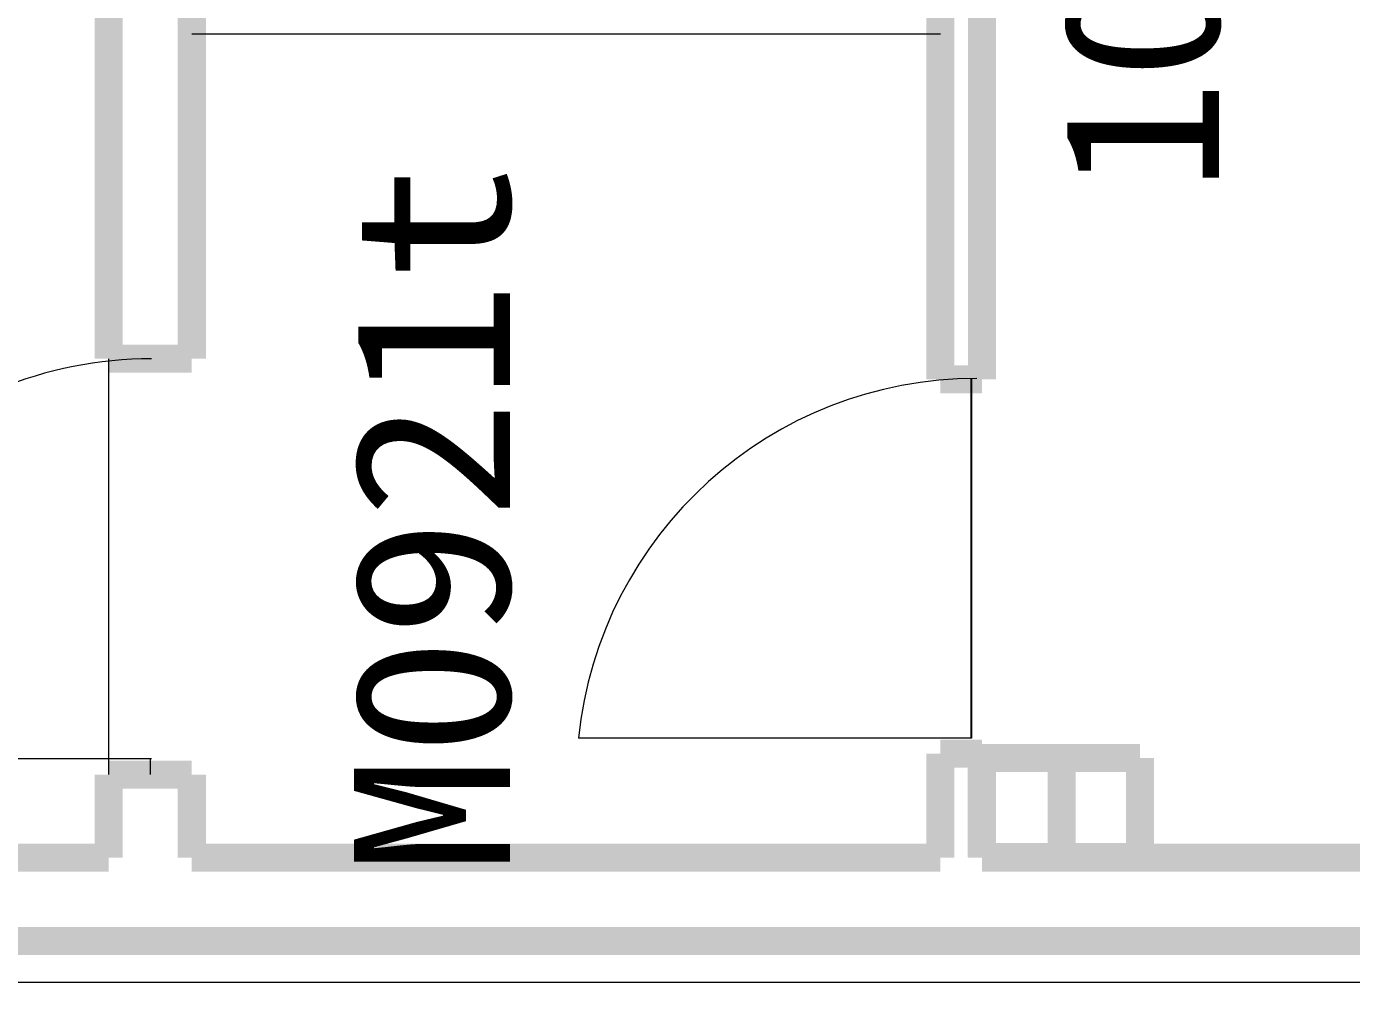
# Model space of a CAD drawing. Extents: x -307567 to 704339, y -10277 to 165507.
# Drawn here: x -214265 to -211079, y 29581 to 31879 of the extents above; entities that cross this region are included whole.
import ezdxf
from ezdxf.enums import TextEntityAlignment as Align

# ---------------------------------------------------------------- set-up
doc = ezdxf.new("R2010")
doc.units = 0
doc.header["$MEASUREMENT"] = 0
doc.layers.add('中文', color=4, linetype='CONTINUOUS')
doc.layers.add('我的', color=255, linetype='CONTINUOUS', lineweight=0)
doc.styles.get("Standard").update_dxf_attribs({"font": 'txt', "height": 3})

msp = doc.modelspace()

# ---------------------------------------------------------------- linework, layer by layer
at = {"layer": '中文', "color": 0}
msp.add_line((-211992.7126, 30168.0143), (-211992.7126, 31031.06846), dxfattribs=at)
at = {"layer": '我的', "color": 0}
for p, q in [((-213867.3599, 31862.05643), (-212067.36432, 31862.05185)), ((-214067.35585, 31080.50898), (-214067.35585, 30080.51436)), ((-211992.7126, 30168.0143), (-212937.48632, 30168.0143)), ((-213964.17186, 30118.01417), (-214926.66552, 30118.01417)), ((-213967.35788, 30118.01417), (-213967.35788, 30080.51436)), ((-189822.88479, 29580.51648), (-241491.62516, 29580.51648)), ((-203463.16693, 29580.51648), (-214245.83244, 29580.51648))]:
    msp.add_line(p, q, dxfattribs=at)
at = {"layer": '我的', "color": 0, "const_width": 67.49966}
for points in [[(-213867.3599, 32380.50438), (-213867.3599, 31080.50898)], [(-212067.36432, 31031.06846), (-212067.36432, 32381.06285)], [(-214067.35585, 31930.50549), (-214067.35585, 31080.50898)], [(-211967.36635, 31031.06846), (-211967.36635, 31931.06396)], [(-212067.36432, 31131.06872), (-212067.36432, 31081.06859)], [(-211967.36635, 31131.06872), (-211967.36635, 31081.06859)], [(-213867.3599, 31080.50898), (-214067.35585, 31080.50898)], [(-211967.36635, 31031.06846), (-212067.36432, 31031.06846)], [(-212067.36432, 29881.07459), (-212067.36432, 30131.07296)], [(-211967.36635, 30131.07296), (-212067.36432, 30131.07296)], [(-211967.8058, 30120.46205), (-211587.84096, 30120.46205)], [(-211967.8058, 29882.22929), (-211967.8058, 30120.46205)], [(-211967.36635, 29881.07459), (-211967.36635, 30131.07296)], [(-211775.80694, 29882.22929), (-211775.80694, 30120.46205)], [(-211587.84096, 30120.46205), (-211587.84096, 29882.22929)], [(-214067.35585, 29880.51498), (-214067.35585, 30080.51436)], [(-213867.3599, 30080.51436), (-214067.35585, 30080.51436)], [(-213867.3599, 29880.51498), (-213867.3599, 30080.51436)], [(-211587.84096, 29882.22929), (-211967.8058, 29882.22929)], [(-216117.34865, 29880.51498), (-214067.35585, 29880.51498)], [(-213867.3599, 29880.51498), (-213067.36238, 29880.51498)], [(-213167.36035, 29880.51498), (-212067.36432, 29880.51498)], [(-211967.36635, 29880.51498), (-207567.3914, 29880.51498)], [(-216117.34865, 29680.51674), (-213867.3599, 29680.51674)], [(-213967.35788, 29680.51674), (-213067.36238, 29680.51674)], [(-213167.36035, 29680.51674), (-211967.36635, 29680.51674)], [(-211967.36635, 29680.51674), (-207567.3914, 29680.51674)]]:
    msp.add_lwpolyline(points, dxfattribs=at)
at = {"layer": '我的', "color": 0}
for centre, radius, start, end in [((-213964.17186, 30118.01417), 962.49524, 90.0000025, 180.00000501), ((-211979.91359, 30070.79723), 962.49531, 90.00012457, 174.202962)]:
    msp.add_arc(centre, radius, start, end, dxfattribs=at)

# ---------------------------------------------------------------- texts
for s, width, p, p2 in [('100', 1.08, (-211397.86541, 31480.50774), (-211397.86541, 32290.50392)), ('M0921t', 0.882581, (-213102.48377, 29840.19307), (-213102.48377, 31550.18474))]:
    msp.add_text(s, height=374.998125, rotation=90, dxfattribs=dict(at, width=width)).set_placement(p, p2, align=Align.FIT)

doc.saveas('drawing.dxf')
